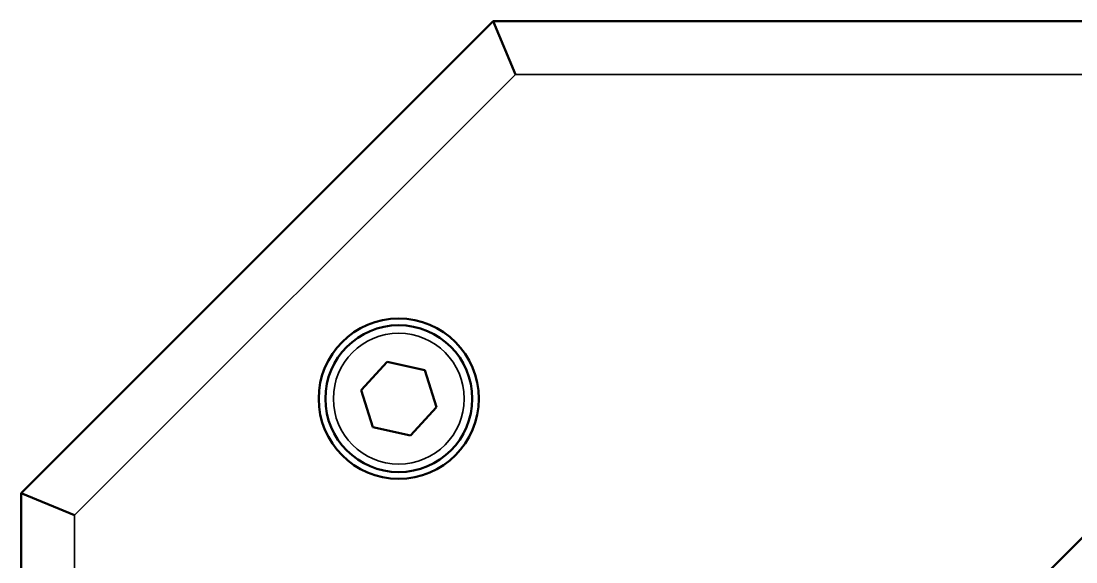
# Model space of a CAD drawing. Header units: inches. Extents: x -20.7 to 49, y -43 to 17.2.
# Drawn here: x 12.007 to 16.671, y -14.443 to -12.051 of the extents above; entities that cross this region are included whole.
import ezdxf

# ---------------------------------------------------------------- set-up
doc = ezdxf.new("R2010")
doc.units = ezdxf.units.IN
doc.header["$MEASUREMENT"] = 0
doc.layers.add('Visible (ANSI)', color=7, linetype='Continuous', lineweight=50)
doc.layers.add('Visible Narrow (ANSI)', color=7, linetype='Continuous', lineweight=35)

msp = doc.modelspace()

# ---------------------------------------------------------------- linework, layer by layer
at = {"layer": 'Visible (ANSI)'}
for p, q in [((14.0944, -12.0509), (12.0065, -14.1388)), ((14.0944, -12.0509), (14.1923, -12.2871)), ((23.1469, -12.0509), (14.0944, -12.0509)), ((13.5104, -13.6842), (13.6257, -13.5586)), ((13.6257, -13.5586), (13.7921, -13.5957)), ((13.7921, -13.5957), (13.8433, -13.7583)), ((13.5616, -13.8468), (13.5104, -13.6842)), ((13.8433, -13.7583), (13.728, -13.8839)), ((13.728, -13.8839), (13.5616, -13.8468)), ((12.0065, -14.1388), (12.2427, -14.2367)), ((12.0065, -14.1388), (12.0065, -23.1914)), ((14.201, -16.8344), (16.79, -14.2454))]:
    msp.add_line(p, q, dxfattribs=at)
for radius in [0.3543, 0.3248]:
    msp.add_circle((13.6768, -13.7213), radius, dxfattribs=at)
at = {"layer": 'Visible Narrow (ANSI)'}
for p, q in [((12.2427, -14.2367), (14.1923, -12.2871)), ((14.1923, -12.2871), (23.0491, -12.2871)), ((12.2427, -23.0935), (12.2427, -14.2367))]:
    msp.add_line(p, q, dxfattribs=at)
msp.add_circle((13.6768, -13.7213), 0.2894, dxfattribs=at)

doc.saveas('drawing.dxf')
